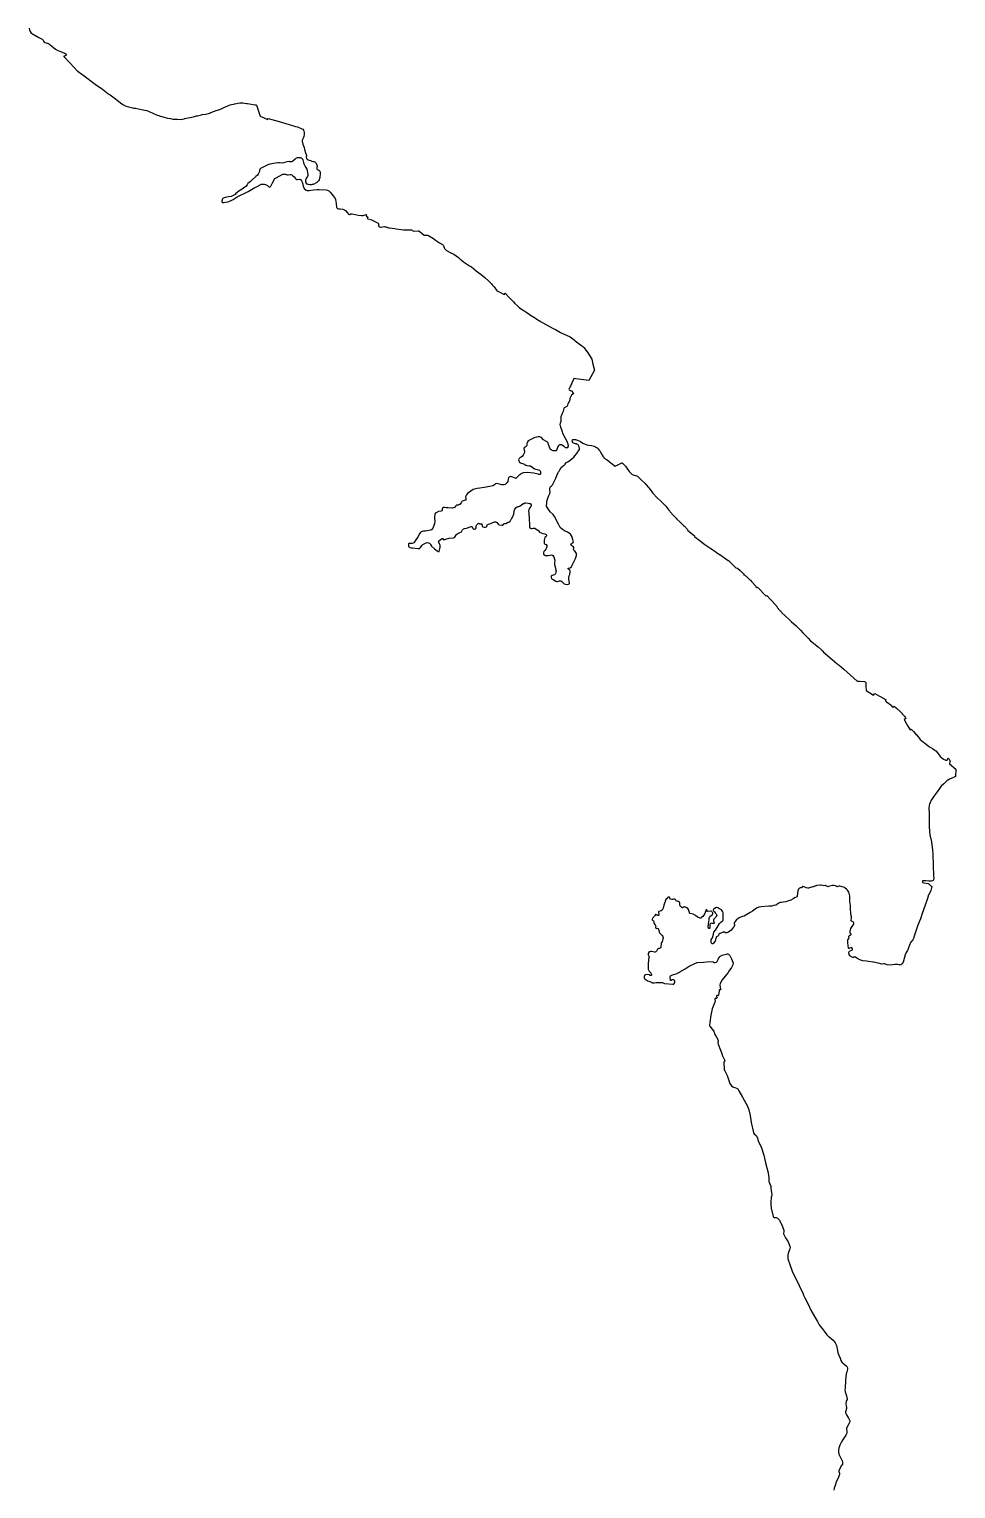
# Model space of a CAD drawing. Header units: inches. Extents: x 1341578 to 1502124, y 557203 to 748561.
# Drawn here: x 1463462 to 1467952, y 581395 to 588468 of the extents above; entities that cross this region are included whole.
import ezdxf

# ---------------------------------------------------------------- set-up
doc = ezdxf.new("R2010")
doc.units = ezdxf.units.IN
doc.header["$MEASUREMENT"] = 0
doc.layers.add('Zipcode', color=7, linetype='Continuous')

msp = doc.modelspace()

# ---------------------------------------------------------------- linework, layer by layer
at = {"layer": 'Zipcode'}
msp.add_lwpolyline([(1463461.8, 588472.7), (1463463.5, 588464.6), (1463464.3, 588460.8), (1463465.8, 588456.4), (1463471.5, 588449.3), (1463477.6, 588445.1), (1463509.2, 588428.1), (1463514.9, 588425), (1463525.2, 588419.4), (1463529.1, 588415.6), (1463529.5, 588415.2), (1463531.3, 588410.7), (1463534.2, 588405.7), (1463537.8, 588403.6), (1463548.4, 588400.8), (1463551.1, 588399.8), (1463556.1, 588398.1), (1463559.7, 588395.4), (1463559.7, 588395.4), (1463562, 588393.8), (1463589.1, 588370.8), (1463600.8, 588364.3), (1463617.9, 588358.2), (1463624.5, 588355.8), (1463634.1, 588352.7), (1463641.6, 588346.7), (1463642.4, 588343.8), (1463641.7, 588341.7), (1463639.9, 588340), (1463639.7, 588339.9), (1463632.9, 588337.9), (1463629.4, 588336.7), (1463630.4, 588336.2), (1463660, 588304.1), (1463695.3, 588264.5), (1463697.2, 588264.1), (1463699, 588263.7), (1463699.1, 588263.7), (1463716.4, 588250.8), (1463717.7, 588249.8), (1463721.7, 588246.9), (1463782.1, 588202.3), (1463816.4, 588177), (1463833.1, 588164.6), (1463837, 588161.4), (1463841.7, 588157.4), (1463842.1, 588157), (1463853.7, 588149.7), (1463859.9, 588145.8), (1463860.7, 588145.3), (1463873.7, 588135.4), (1463894, 588119.4), (1463904.6, 588111.7), (1463916.1, 588103.3), (1463921.5, 588099.3), (1463923.4, 588097.9), (1463931.4, 588094.7), (1463942.6, 588092.1), (1463956.4, 588088.2), (1463963.3, 588087.1), (1463969.6, 588086), (1463976.7, 588084.9), (1464005.9, 588078.7), (1464014.9, 588077), (1464020.6, 588076), (1464031.5, 588073.9), (1464046.2, 588068.3), (1464060.2, 588061.2), (1464081.5, 588051.6), (1464084.3, 588050.9), (1464090.5, 588049.4), (1464093.2, 588048.5), (1464120, 588039.9), (1464131.6, 588037.6), (1464146.4, 588034.6), (1464158.1, 588032.8), (1464159.7, 588032.7), (1464161.2, 588032.6), (1464173.8, 588031.8), (1464178.1, 588031.7), (1464197.8, 588031.1), (1464198.5, 588031.3), (1464205.3, 588032.8), (1464212.5, 588034.3), (1464216.4, 588035.1), (1464216.6, 588035.2), (1464258.4, 588044.2), (1464273, 588047.6), (1464278.2, 588048.8), (1464296.5, 588053.2), (1464300.1, 588054.1), (1464318.2, 588056.8), (1464323.5, 588058), (1464324, 588058.2), (1464342, 588063.6), (1464342.7, 588065.1), (1464367.4, 588073.8), (1464374.7, 588076.4), (1464388.5, 588081.2), (1464400.4, 588086.1), (1464401.5, 588086.6), (1464401.6, 588086.6), (1464436.2, 588100.9), (1464436.4, 588101), (1464442.9, 588103), (1464454.4, 588105.6), (1464454.7, 588105.7), (1464466.6, 588108), (1464472.7, 588109.1), (1464482.7, 588111), (1464487, 588111.1), (1464497.3, 588111.6), (1464505.8, 588109.5), (1464514.3, 588108.2), (1464519.4, 588107.5), (1464557.5, 588101.8), (1464561.6, 588101.2), (1464563.2, 588100.6), (1464580.6, 588045.9), (1464599.7, 588038.6), (1464616.7, 588030.3), (1464619.8, 588035.9), (1464673.7, 588021.2), (1464721.8, 588006), (1464752.3, 587996.5), (1464761.6, 587994.9), (1464783.6, 587984.9), (1464788.5, 587983.3), (1464791.6, 587979.1), (1464792.8, 587973.4), (1464793.9, 587967), (1464794.4, 587962), (1464794.2, 587958.4), (1464792.8, 587948.9), (1464791.9, 587942.5), (1464786.2, 587933), (1464785, 587928.4), (1464784.8, 587923.8), (1464786.2, 587918.8), (1464788, 587911.6), (1464791, 587903.4), (1464794.5, 587894.3), (1464795.7, 587885.4), (1464801, 587868.2), (1464804.8, 587860.9), (1464806.3, 587856.1), (1464805.8, 587852.6), (1464804.7, 587848.1), (1464805.4, 587841.6), (1464808.2, 587837.6), (1464813.2, 587835), (1464819.1, 587833.3), (1464824.9, 587831.6), (1464825.6, 587831.5), (1464832.2, 587828.9), (1464836.3, 587827.7), (1464841.2, 587826.3), (1464845.3, 587824.8), (1464849.4, 587822), (1464851.3, 587819.3), (1464853.2, 587816.3), (1464855.4, 587811.6), (1464856.6, 587806.3), (1464857, 587802.7), (1464856.2, 587798.3), (1464855.6, 587796.3), (1464855.6, 587794.9), (1464856.4, 587791.1), (1464857.8, 587788.9), (1464861.4, 587786.5), (1464863.1, 587785.6), (1464864, 587785.5), (1464866.2, 587784.8), (1464870.4, 587780.7), (1464872.1, 587776.7), (1464872.3, 587773.1), (1464872.1, 587768.5), (1464871.4, 587762.9), (1464870.6, 587756.5), (1464869.7, 587749.6), (1464868.9, 587744.6), (1464866.4, 587737.8), (1464863.2, 587732.8), (1464859.5, 587728.2), (1464855, 587724.5), (1464838.6, 587716.2), (1464832.8, 587714.9), (1464828.1, 587713.9), (1464820.2, 587714.2), (1464814.1, 587715.1), (1464809.1, 587717.2), (1464805.5, 587721.2), (1464803, 587726.2), (1464802.2, 587733), (1464803.1, 587738.5), (1464804.6, 587743.3), (1464807.5, 587748.5), (1464813.4, 587758.5), (1464813.5, 587764.3), (1464812.7, 587772.3), (1464810.9, 587781.4), (1464808.7, 587789.4), (1464804.5, 587798), (1464799.7, 587805), (1464793.7, 587814), (1464792.4, 587821.4), (1464788.8, 587834.4), (1464785.2, 587839.8), (1464780.1, 587843.9), (1464775.8, 587845.3), (1464765.1, 587845.4), (1464760.3, 587844.8), (1464756.1, 587843.1), (1464750.8, 587838.9), (1464739.2, 587828.6), (1464733.2, 587825.1), (1464727.6, 587825.1), (1464722.7, 587825.7), (1464716.2, 587826.2), (1464693.4, 587820.9), (1464683.6, 587819.7), (1464675.1, 587820), (1464666.1, 587820.1), (1464655.5, 587818.9), (1464627.5, 587813.9), (1464618.1, 587810.1), (1464605.6, 587804.5), (1464583.5, 587793.3), (1464579.7, 587789.3), (1464577.4, 587782), (1464575.9, 587775.4), (1464572.2, 587765.6), (1464567.7, 587760.5), (1464560.2, 587753.9), (1464541.5, 587736.3), (1464534.9, 587729.6), (1464527.7, 587725.3), (1464521.8, 587720.6), (1464517.5, 587713.4), (1464511.7, 587706.6), (1464506.1, 587702.3), (1464500.2, 587697.7), (1464493.6, 587692.8), (1464486.3, 587687.7), (1464477.8, 587683.3), (1464469, 587677.4), (1464463.9, 587672.3), (1464459.2, 587666.9), (1464449.6, 587662), (1464440, 587657.7), (1464427.6, 587655.5), (1464420.1, 587653.9), (1464411.2, 587652.6), (1464402.6, 587649.2), (1464399.1, 587645.4), (1464395.9, 587635), (1464395.2, 587632.2), (1464395.5, 587629.4), (1464398.8, 587627.7), (1464404.8, 587628.2), (1464413.2, 587629.3), (1464424.6, 587631.5), (1464436.9, 587636.6), (1464450.5, 587643.3), (1464469.9, 587655.1), (1464519.6, 587679.6), (1464522.6, 587681.1), (1464531.3, 587686.4), (1464555.7, 587700.2), (1464563.7, 587704.1), (1464583.7, 587715.7), (1464586.5, 587716.8), (1464590.8, 587716.9), (1464600.7, 587716.5), (1464604.9, 587716.3), (1464607.6, 587716), (1464616.7, 587710.5), (1464622.7, 587704.4), (1464625.9, 587703.3), (1464629.8, 587704.2), (1464632, 587707.8), (1464640.6, 587724.4), (1464651.9, 587744.5), (1464658.9, 587748.1), (1464690.3, 587765), (1464696.9, 587766.3), (1464703.7, 587765.8), (1464707.3, 587764.6), (1464713, 587762.2), (1464717.1, 587762.2), (1464725.8, 587763.8), (1464729.3, 587764.1), (1464734.5, 587761.6), (1464738.4, 587758.6), (1464745.6, 587752.8), (1464752.1, 587745), (1464753.8, 587740.9), (1464757.1, 587739), (1464761.6, 587739.2), (1464771.5, 587740.8), (1464775.8, 587740.1), (1464781.9, 587733.2), (1464786.2, 587724.1), (1464790.2, 587707.5), (1464794.7, 587696.5), (1464804.1, 587688), (1464808.4, 587686.5), (1464818, 587686.2), (1464818.2, 587686.2), (1464839.2, 587689.4), (1464857.1, 587691.3), (1464867.5, 587691.8), (1464900.4, 587690.3), (1464907.3, 587688.6), (1464913.8, 587684.6), (1464921.1, 587677.6), (1464934.9, 587661.3), (1464944.9, 587648.1), (1464946.1, 587643.2), (1464949.3, 587622.8), (1464949.4, 587622.5), (1464951, 587606.1), (1464952.1, 587601.7), (1464955.1, 587599.7), (1464961.3, 587598.2), (1464968.2, 587597.6), (1464982.3, 587596.3), (1464989.7, 587593.4), (1464994.7, 587589.2), (1465004.2, 587578.9), (1465009.5, 587571.8), (1465013.7, 587570.1), (1465016.4, 587570.7), (1465020.7, 587573.4), (1465027.2, 587573.9), (1465056.1, 587567.2), (1465072.7, 587565.6), (1465079.8, 587566), (1465094.3, 587569.5), (1465095.6, 587569.3), (1465096.7, 587566.7), (1465095.2, 587563), (1465103.2, 587557.4), (1465102.5, 587556.3), (1465100.3, 587552.9), (1465100.6, 587551.2), (1465103.2, 587549.6), (1465116.7, 587546.3), (1465142.9, 587532.6), (1465146.9, 587531.1), (1465149.8, 587530.1), (1465152.6, 587527.5), (1465154.5, 587524.6), (1465154.5, 587522.6), (1465154.3, 587516.7), (1465155.3, 587513.1), (1465157.3, 587511.6), (1465159.9, 587509.8), (1465164.1, 587508.1), (1465167.3, 587508), (1465174.2, 587510.2), (1465181.9, 587511.6), (1465187, 587511), (1465189.6, 587510.4), (1465194.1, 587509.5), (1465194.5, 587509.3), (1465199.3, 587507.3), (1465203.5, 587505.5), (1465207.4, 587504.8), (1465234, 587502.6), (1465240.5, 587500.8), (1465263.8, 587497.8), (1465276.5, 587496.6), (1465285.8, 587495.7), (1465313.7, 587495.2), (1465317.2, 587494.8), (1465318.7, 587493.8), (1465320.9, 587491.1), (1465322, 587489.6), (1465346.1, 587490.6), (1465348.6, 587490.2), (1465356, 587485.7), (1465376.4, 587470.2), (1465378.8, 587469.3), (1465381.5, 587469.6), (1465384.4, 587469.7), (1465390.8, 587469.9), (1465392.4, 587470), (1465394.4, 587469.3), (1465402.3, 587465.3), (1465421.3, 587453.6), (1465431, 587445.9), (1465450.2, 587433.3), (1465464.9, 587424.8), (1465469.4, 587419.7), (1465473.2, 587408.8), (1465475.2, 587404.8), (1465477.5, 587401.7), (1465483.9, 587396.4), (1465501.9, 587386.5), (1465519.7, 587377.6), (1465531.6, 587369.8), (1465542.1, 587362), (1465547.1, 587357), (1465550.4, 587354.3), (1465555.6, 587350.2), (1465567.2, 587341), (1465595.1, 587321.2), (1465605.1, 587315.9), (1465628, 587297.9), (1465634.5, 587292.7), (1465641, 587287.5), (1465651.9, 587278.7), (1465669.7, 587265), (1465688.6, 587247.5), (1465701.6, 587234.4), (1465706, 587230), (1465715.3, 587219.1), (1465727.1, 587202.7), (1465728.8, 587201.7), (1465733.2, 587199.2), (1465738.6, 587196.1), (1465763.8, 587182.3), (1465765.3, 587184.2), (1465768.8, 587188.7), (1465787.1, 587168.6), (1465800.1, 587154.7), (1465803.4, 587151.4), (1465808, 587146.8), (1465815.7, 587139.1), (1465829.8, 587125.6), (1465836.3, 587119.3), (1465847.8, 587111.4), (1465863, 587101.2), (1465866.6, 587098.7), (1465868.2, 587097.7), (1465884.9, 587086.4), (1465891.7, 587081.8), (1465914.9, 587067.6), (1465927, 587060.1), (1465932.3, 587056.9), (1465932.8, 587056.6), (1465942.7, 587050.8), (1465953.8, 587044.2), (1465986.6, 587026.2), (1466001.2, 587018.2), (1466012, 587012.2), (1466036.1, 586998.9), (1466057.3, 586989), (1466063.1, 586986.3), (1466065.2, 586985.3), (1466082.7, 586977.1), (1466102.5, 586962.2), (1466107.2, 586958.7), (1466127.1, 586943.7), (1466139.4, 586933.8), (1466144.2, 586929.9), (1466150.2, 586925.1), (1466156.8, 586917.1), (1466168.9, 586899.4), (1466188.6, 586869.2), (1466193.8, 586845.5), (1466195.2, 586839.5), (1466195.2, 586839.2), (1466200.6, 586816.3), (1466173.1, 586766.3), (1466111.6, 586773.5), (1466100.5, 586774.8), (1466084.5, 586738.6), (1466082.1, 586733.2), (1466077.7, 586723.3), (1466079.3, 586720), (1466081.8, 586718.4), (1466084.8, 586716.8), (1466086.9, 586716.4), (1466087.1, 586716.4), (1466090.6, 586716.3), (1466092.3, 586714.8), (1466093.4, 586713.4), (1466094.9, 586711), (1466097.1, 586706.6), (1466099, 586705), (1466099.5, 586704.3), (1466099.2, 586701.9), (1466097.6, 586700.4), (1466095.9, 586699.3), (1466089.5, 586694), (1466081.4, 586678.4), (1466081.4, 586672.1), (1466080.8, 586667), (1466079.2, 586664.5), (1466075, 586658.9), (1466072.2, 586652.4), (1466070.7, 586646.1), (1466068.9, 586642.1), (1466067.1, 586640.2), (1466064, 586638.3), (1466060.2, 586636.1), (1466053.6, 586633), (1466052.1, 586629.6), (1466051, 586623.4), (1466050.2, 586615.9), (1466048.6, 586611.9), (1466046.6, 586609.5), (1466043.8, 586606.5), (1466038.8, 586590.3), (1466038.2, 586580), (1466038.4, 586574.5), (1466038, 586567.7), (1466035, 586558.4), (1466033.7, 586552.6), (1466034.8, 586546.1), (1466036.9, 586540), (1466040.8, 586529), (1466044.7, 586516.5), (1466046.9, 586509.7), (1466057.7, 586489.1), (1466066.9, 586471.2), (1466071.3, 586458.2), (1466071.6, 586457.5), (1466072.5, 586454.3), (1466072.9, 586452.8), (1466073.2, 586448.7), (1466072.6, 586444.5), (1466071.8, 586441.6), (1466070, 586440.1), (1466067.2, 586439.2), (1466063.6, 586439.3), (1466061.2, 586440), (1466053.6, 586446), (1466041.4, 586453.7), (1466036.1, 586454.3), (1466033.9, 586453.6), (1466033.1, 586453.3), (1466028.7, 586450.8), (1466024.5, 586447), (1466022.1, 586442.6), (1466021.6, 586440.8), (1466020.5, 586436), (1466016.6, 586427.1), (1466013.3, 586425.3), (1466009.1, 586424.4), (1466006.9, 586424.5), (1466001.3, 586425), (1466001, 586425), (1465995.5, 586426.8), (1465994.2, 586427.7), (1465992.4, 586429.2), (1465989.5, 586431.4), (1465984.8, 586437), (1465980.9, 586446.8), (1465978.7, 586455.8), (1465976.1, 586463), (1465971.6, 586468.2), (1465965.1, 586471.1), (1465953.5, 586478.1), (1465944.1, 586489), (1465935.3, 586492), (1465928.9, 586492.5), (1465927.8, 586492.5), (1465920.1, 586491.9), (1465909.4, 586488.5), (1465879.5, 586473.5), (1465874.4, 586466), (1465873.9, 586458.8), (1465873.9, 586457.7), (1465873.5, 586451.2), (1465872.2, 586447.1), (1465870.6, 586445.4), (1465865.8, 586443.3), (1465860.5, 586439.4), (1465859.1, 586435.2), (1465860, 586428.5), (1465861.6, 586423), (1465861.8, 586417.1), (1465860.4, 586413), (1465855.6, 586404.6), (1465851.6, 586398.3), (1465846.7, 586393.5), (1465839.9, 586390.5), (1465835.7, 586387.6), (1465834.7, 586384.4), (1465833.8, 586381.4), (1465834.2, 586376.1), (1465837.5, 586370.6), (1465842.7, 586366.7), (1465852.2, 586364.2), (1465859.2, 586361.5), (1465868.4, 586356.1), (1465874, 586353.1), (1465884.4, 586352), (1465891.4, 586351.4), (1465891.7, 586351.4), (1465902, 586344.4), (1465903.9, 586343.1), (1465910.4, 586338.3), (1465917.6, 586335.8), (1465929.7, 586333.1), (1465930.2, 586332.9), (1465934.4, 586331.3), (1465937.1, 586329.2), (1465938.7, 586326.4), (1465939.2, 586324.9), (1465939.6, 586323.7), (1465939.8, 586320.7), (1465939.6, 586315.2), (1465939.5, 586314.8), (1465938.9, 586312.3), (1465936, 586310.6), (1465932.2, 586310.3), (1465927.8, 586311.1), (1465907.1, 586316.3), (1465877.4, 586319.4), (1465856.2, 586317.6), (1465845.1, 586313), (1465838.7, 586308.6), (1465838, 586308.2), (1465823.2, 586293.5), (1465820, 586291.4), (1465817.3, 586291.6), (1465805.8, 586297.6), (1465795.7, 586299.8), (1465790.4, 586299.4), (1465787.2, 586297.6), (1465784.7, 586293.3), (1465783.6, 586287.2), (1465781.3, 586276.4), (1465776.8, 586269.9), (1465772.4, 586265.3), (1465768.3, 586262.4), (1465760.6, 586260.9), (1465752.4, 586260.5), (1465727.6, 586266), (1465722, 586264.4), (1465717.4, 586260.5), (1465709, 586255.1), (1465694.7, 586251.3), (1465666, 586246.9), (1465646.4, 586244.7), (1465633.1, 586242.5), (1465613.7, 586237.5), (1465602, 586230.2), (1465586.6, 586217.9), (1465580.6, 586210.9), (1465577.2, 586205.5), (1465576.1, 586201.7), (1465577.6, 586193.9), (1465577.7, 586193.5), (1465578.1, 586187.9), (1465577.5, 586186.2), (1465574.7, 586185.3), (1465569.5, 586183.7), (1465562.3, 586181.5), (1465558.9, 586178.7), (1465554.7, 586172.3), (1465549, 586164.8), (1465548.7, 586164.3), (1465547.8, 586164), (1465542.6, 586161.6), (1465538.4, 586161.2), (1465535, 586161.6), (1465532.8, 586161.4), (1465530.8, 586159.5), (1465528.3, 586156.2), (1465527.5, 586152.8), (1465526.3, 586151.9), (1465525.9, 586151.5), (1465525.4, 586151.3), (1465525, 586151.2), (1465523, 586150.3), (1465511.3, 586147.2), (1465509.5, 586147.3), (1465492.2, 586148.3), (1465482.4, 586149.4), (1465474.8, 586150.7), (1465469.5, 586149.7), (1465464.9, 586147.7), (1465463.5, 586142.8), (1465462.4, 586135.3), (1465461.7, 586133.3), (1465458.5, 586132.3), (1465444.8, 586130.5), (1465434.4, 586124.9), (1465429.9, 586121.9), (1465427, 586115.9), (1465425.6, 586105.4), (1465425.3, 586098.7), (1465427.9, 586084.7), (1465426.2, 586071.7), (1465417.5, 586050.2), (1465412.9, 586042.9), (1465408, 586040.1), (1465398.3, 586038.2), (1465382.2, 586034.9), (1465372.4, 586034.8), (1465366.4, 586034), (1465360.8, 586031.9), (1465358.1, 586029.9), (1465351.8, 586020.3), (1465346, 586010.2), (1465332.4, 585989), (1465325.5, 585979.6), (1465318.5, 585976.3), (1465312.9, 585975.7), (1465306.2, 585975.9), (1465303.6, 585975.9), (1465301.9, 585975.3), (1465300.5, 585973.7), (1465300, 585963.1), (1465301.2, 585960), (1465304.3, 585957.9), (1465306.2, 585956.6), (1465312.5, 585954.8), (1465319.5, 585954.4), (1465347.5, 585951.7), (1465352.7, 585952.3), (1465358.1, 585956.6), (1465365.1, 585965.5), (1465369.9, 585970.4), (1465371.9, 585972.3), (1465382, 585977.3), (1465386.3, 585979.1), (1465390.7, 585980.1), (1465396.3, 585979.8), (1465400.4, 585978.2), (1465402.8, 585976.6), (1465404.8, 585973.8), (1465404.9, 585973.6), (1465406.4, 585970.3), (1465412, 585963.2), (1465426.2, 585950.3), (1465438.6, 585939.7), (1465444.2, 585937.3), (1465447.2, 585936.9), (1465448.9, 585937.7), (1465450.6, 585943.2), (1465454.2, 585957.9), (1465453.2, 585966.9), (1465453.1, 585968.2), (1465450.3, 585974.6), (1465449.6, 585975.9), (1465446.4, 585981), (1465446.1, 585984.9), (1465447.2, 585988.1), (1465460.1, 585998.3), (1465463.1, 586000.4), (1465465.9, 586000), (1465467.3, 585998.1), (1465468.1, 585996.1), (1465468.7, 585994.8), (1465469.9, 585994.3), (1465472.1, 585994.6), (1465476.8, 585995.9), (1465481, 585997.3), (1465496.3, 586002.4), (1465517.5, 586003.1), (1465522, 586004.2), (1465524, 586006.7), (1465528.8, 586014.7), (1465532.4, 586019.7), (1465534.2, 586021.1), (1465538.8, 586024.8), (1465549.4, 586029.9), (1465556.8, 586032.9), (1465559.6, 586038.3), (1465561.3, 586042.7), (1465564.1, 586046), (1465566.8, 586047.6), (1465571.5, 586048.5), (1465581.6, 586050.8), (1465603.6, 586058.3), (1465605.9, 586058.2), (1465607.4, 586057.5), (1465608.2, 586056.2), (1465610.1, 586052), (1465611.7, 586048), (1465612.8, 586046.1), (1465616.8, 586044.9), (1465620.4, 586044.9), (1465624.3, 586046.1), (1465627.5, 586051.4), (1465628, 586056.5), (1465629.7, 586064.5), (1465634.2, 586069.7), (1465637.1, 586073), (1465639.3, 586073.6), (1465641.8, 586072.5), (1465644.8, 586070.6), (1465646.4, 586070.3), (1465648.7, 586070.3), (1465654.6, 586070.5), (1465655.3, 586070.1), (1465656.4, 586064.5), (1465657.2, 586059), (1465659.8, 586056), (1465665.9, 586054.5), (1465671.4, 586054.5), (1465677.2, 586055.8), (1465679.1, 586058.5), (1465681.4, 586065.6), (1465683.9, 586067.5), (1465687.3, 586069.1), (1465694.4, 586071), (1465717, 586080), (1465722, 586080.2), (1465722.8, 586080.3), (1465725.5, 586079.3), (1465728.2, 586076.9), (1465734.9, 586069.9), (1465736.8, 586067.7), (1465739.3, 586066), (1465752, 586065.3), (1465757.1, 586064.9), (1465758.8, 586066.2), (1465762.3, 586071.1), (1465765.4, 586072.3), (1465771.7, 586073.2), (1465780.1, 586078.2), (1465782.7, 586079.6), (1465786.1, 586079.7), (1465789.8, 586080), (1465791.4, 586081.1), (1465796.9, 586093.5), (1465799.3, 586096.1), (1465809.8, 586115.8), (1465811.9, 586133.6), (1465815.2, 586141.5), (1465821.5, 586150.3), (1465827.3, 586154), (1465831.5, 586154.4), (1465835.4, 586154.8), (1465837.5, 586156.2), (1465846, 586162.2), (1465855.8, 586169.1), (1465859.4, 586170.4), (1465864.3, 586172.2), (1465869.1, 586173), (1465879.7, 586171.6), (1465887.1, 586170.4), (1465890, 586169.1), (1465891.8, 586167.7), (1465893.9, 586163.6), (1465894.4, 586161.5), (1465894.8, 586160.3), (1465894.3, 586159.1), (1465893.8, 586158), (1465892.8, 586155.6), (1465886.9, 586147.3), (1465883.2, 586138.7), (1465881.6, 586132.1), (1465881.6, 586132), (1465882.3, 586120.5), (1465883, 586113.5), (1465884, 586104.4), (1465885.4, 586093.3), (1465886.2, 586067.2), (1465886.2, 586067.1), (1465886.5, 586057), (1465886.6, 586056.1), (1465886.8, 586053.9), (1465889.3, 586051.2), (1465894.3, 586048.9), (1465896.2, 586048.8), (1465898.3, 586048.8), (1465903.6, 586049.8), (1465908.5, 586050.3), (1465912.2, 586049.6), (1465918.3, 586045.2), (1465926.6, 586040.3), (1465927.5, 586039.8), (1465935.3, 586030.3), (1465951.3, 586023.5), (1465960.9, 586022.4), (1465964.4, 586021.2), (1465967, 586019.1), (1465968.3, 586016.8), (1465968.6, 586012.8), (1465967.2, 586010.2), (1465965.1, 586007.9), (1465961, 586004.2), (1465959.1, 585998.7), (1465957.6, 585991.2), (1465957.3, 585983.5), (1465957.5, 585977.5), (1465959.3, 585974.8), (1465962.3, 585973), (1465966.9, 585970.8), (1465970.4, 585966.4), (1465970.9, 585963.7), (1465970.7, 585959.8), (1465969.4, 585954.3), (1465966.1, 585947.7), (1465960.9, 585941.4), (1465956.4, 585936.6), (1465954.3, 585931), (1465953.8, 585927.2), (1465954.6, 585924.8), (1465956, 585922.6), (1465964.6, 585918), (1465971, 585917.1), (1465976.8, 585917.3), (1465986.3, 585919.1), (1465994.6, 585920.1), (1465999.6, 585917.2), (1466003.8, 585911.3), (1466007.4, 585899.9), (1466009.1, 585895.3), (1466008.7, 585891.3), (1466007.6, 585884.6), (1466007.7, 585874.6), (1466010.5, 585863.4), (1466014.4, 585846.7), (1466014.9, 585842.1), (1466014.2, 585836.8), (1466012.5, 585830.8), (1466008.6, 585824.5), (1466001.5, 585821.9), (1465995.5, 585820.3), (1465991.9, 585816.9), (1465991.2, 585815.4), (1465991.7, 585812.4), (1465993.7, 585806.1), (1465996.2, 585803.3), (1466000.2, 585801.2), (1466014.1, 585793.8), (1466018.9, 585791.6), (1466021.7, 585791.9), (1466031.2, 585794.9), (1466038.2, 585794.3), (1466042.4, 585791.7), (1466047.2, 585786.2), (1466054, 585780.5), (1466061.2, 585778.1), (1466071.7, 585777.9), (1466075.9, 585778.7), (1466078.1, 585780.1), (1466079.9, 585782.1), (1466079.9, 585785.6), (1466077.5, 585802.9), (1466077.6, 585811.4), (1466079, 585818.9), (1466081.1, 585826.3), (1466083.3, 585837.4), (1466083.3, 585843.6), (1466082.4, 585847), (1466080.3, 585848.9), (1466078, 585849.5), (1466076.8, 585849.9), (1466074.6, 585851.2), (1466073.6, 585853.4), (1466073.8, 585855), (1466074.4, 585855.8), (1466078.1, 585856.9), (1466082.6, 585858.4), (1466085, 585859.2), (1466089.8, 585863.4), (1466093.2, 585871.4), (1466098, 585880.9), (1466109.4, 585903.2), (1466113.9, 585917.9), (1466113.7, 585926.8), (1466111.3, 585932.6), (1466107.3, 585936.5), (1466102.9, 585941), (1466100.1, 585946.4), (1466100.2, 585947.5), (1466100.5, 585951.1), (1466101.9, 585953.6), (1466101.3, 585957.2), (1466097.9, 585961.1), (1466094.9, 585963.2), (1466091.1, 585966.5), (1466089, 585968.3), (1466087.4, 585970), (1466088.1, 585973.3), (1466089, 585974.6), (1466093.5, 585977.6), (1466094.7, 585978.4), (1466098.4, 585980.8), (1466099.5, 585981.7), (1466099.8, 585983), (1466096.9, 585995.3), (1466093.7, 586004.1), (1466092.6, 586007.3), (1466092.6, 586007.4), (1466087.4, 586018.1), (1466085.9, 586019.7), (1466083, 586022.8), (1466070.7, 586030.3), (1466055.3, 586037.9), (1466046.5, 586043.9), (1466035.6, 586053.9), (1466026.2, 586069.3), (1466006.7, 586106.2), (1466000.5, 586116.8), (1465986.8, 586129.3), (1465973.3, 586147.9), (1465969.2, 586156.7), (1465967.9, 586161.2), (1465967.9, 586163.1), (1465970.3, 586168.8), (1465969.9, 586172.3), (1465970, 586177), (1465972.3, 586186.2), (1465975.8, 586196.1), (1465980.1, 586208.3), (1465984.7, 586217.6), (1465986.2, 586226), (1465985.4, 586234.8), (1465985.3, 586236.9), (1465984.9, 586243.9), (1465986.1, 586248.4), (1465989.7, 586252.3), (1465993.1, 586254), (1465995.2, 586256.9), (1465997, 586259.5), (1466009, 586282.9), (1466013.7, 586292.8), (1466019.4, 586304.9), (1466025, 586319.3), (1466027.4, 586322.3), (1466030.3, 586325.6), (1466033.4, 586332.5), (1466040.3, 586344.5), (1466050.2, 586352.9), (1466050.7, 586353.2), (1466057.5, 586356.7), (1466059.7, 586359.3), (1466059.8, 586362.2), (1466060, 586363), (1466060.9, 586366.1), (1466065.3, 586368.2), (1466071.4, 586371.2), (1466084, 586380), (1466101.4, 586393.8), (1466119.4, 586417.4), (1466121.2, 586419.8), (1466128.9, 586430.6), (1466129.2, 586431), (1466129.2, 586431.1), (1466129.1, 586435.6), (1466126.8, 586444.8), (1466121.6, 586453.6), (1466120.2, 586455.8), (1466116, 586457.9), (1466113.7, 586458.4), (1466109.1, 586459.3), (1466096.7, 586464.3), (1466094.2, 586467.1), (1466093.9, 586469.4), (1466093.6, 586472.3), (1466094.4, 586477.6), (1466096.1, 586479.4), (1466099.1, 586480.2), (1466108.9, 586479.4), (1466119.5, 586476.2), (1466133.5, 586469.3), (1466144.4, 586462.8), (1466155.3, 586457.2), (1466164.1, 586454.2), (1466171.8, 586452.1), (1466186.8, 586450.3), (1466199.1, 586446.8), (1466206, 586444.1), (1466211.3, 586441.3), (1466212.7, 586440.6), (1466215.8, 586437.2), (1466218.5, 586434.3), (1466222.1, 586429.9), (1466228.1, 586422.6), (1466233.7, 586412.6), (1466241, 586399.6), (1466244.1, 586395.3), (1466244.3, 586395.1), (1466246.7, 586391.7), (1466249.8, 586389.5), (1466253.7, 586386.8), (1466262.3, 586380.7), (1466272.9, 586373.4), (1466280.8, 586367.2), (1466301.1, 586351), (1466333.1, 586366.1), (1466334.8, 586366.4), (1466335.7, 586365.9), (1466337.5, 586364.6), (1466351, 586350.2), (1466355.3, 586345.1), (1466369.2, 586324.1), (1466384.1, 586310), (1466409.8, 586302.4), (1466410.1, 586302.1), (1466414.5, 586297.8), (1466426.5, 586286.2), (1466447.2, 586266.4), (1466451.8, 586260.7), (1466462.5, 586247.9), (1466466.3, 586243.5), (1466466.3, 586243.4), (1466479.7, 586225.8), (1466483.7, 586220.1), (1466486, 586217.6), (1466503.7, 586198.5), (1466523.9, 586178.9), (1466546.3, 586156), (1466562.2, 586137), (1466566.5, 586131.9), (1466568.3, 586129.7), (1466582.7, 586112.9), (1466592.1, 586103.4), (1466596.4, 586099.1), (1466600.9, 586094.5), (1466615, 586080.3), (1466632.9, 586062.8), (1466636.8, 586059), (1466652, 586044.2), (1466651.3, 586042.4), (1466653.7, 586039.5), (1466668.3, 586027.6), (1466685.8, 586012.2), (1466686.3, 586009.4), (1466695.9, 586001.8), (1466700.4, 585998.3), (1466704.8, 585994.9), (1466722.8, 585980.9), (1466736.2, 585971.5), (1466740.6, 585968.5), (1466745.4, 585965.1), (1466755.3, 585958.3), (1466764.3, 585952.1), (1466772.4, 585946.6), (1466781.9, 585940.1), (1466787.2, 585936.4), (1466787.8, 585936), (1466806.6, 585923), (1466807.2, 585923.6), (1466808.7, 585922), (1466849, 585892.9), (1466849.3, 585892.8), (1466851.5, 585892.7), (1466851.6, 585892.5), (1466886.3, 585858.3), (1466886.6, 585858), (1466895, 585856.6), (1466906.6, 585845.1), (1466911.3, 585840.3), (1466922.6, 585829.1), (1466924.6, 585822.8), (1466926.6, 585825.3), (1466946.3, 585808.2), (1466954.3, 585800.5), (1466956.7, 585797.7), (1466961.9, 585791.6), (1466962.3, 585791.1), (1466984.5, 585767.8), (1466983.7, 585766.2), (1466987.4, 585762.3), (1466991.1, 585764.4), (1466997.1, 585757.2), (1467026, 585727.6), (1467028.5, 585725.1), (1467032.7, 585721.2), (1467035.8, 585723.7), (1467054.2, 585704.8), (1467062.6, 585695.7), (1467088.4, 585667.8), (1467085.7, 585665.1), (1467099.9, 585650.4), (1467106.9, 585643.1), (1467109.9, 585640.1), (1467124, 585626.8), (1467147.5, 585604.7), (1467151.5, 585600.9), (1467154.4, 585598.2), (1467177.9, 585576), (1467198.9, 585555.7), (1467211.2, 585543.1), (1467215.7, 585538.6), (1467237.5, 585516.4), (1467248.7, 585504.8), (1467254.4, 585498.9), (1467258.9, 585494.2), (1467261.6, 585493.7), (1467262.2, 585493.3), (1467286.7, 585473), (1467300.7, 585460.7), (1467303.6, 585458.3), (1467311.2, 585452.1), (1467311.9, 585451.5), (1467310.1, 585450.1), (1467352.8, 585413.8), (1467376.1, 585394.1), (1467380.8, 585390.1), (1467386.2, 585385.5), (1467408.8, 585366.7), (1467474.7, 585309.4), (1467485.6, 585309.2), (1467510, 585307.1), (1467513.6, 585305.9), (1467515.8, 585302.7), (1467516.4, 585296.8), (1467516.7, 585283.4), (1467517.1, 585264.1), (1467531, 585254.9), (1467535.5, 585252), (1467553.3, 585240.2), (1467560.3, 585248.6), (1467583, 585236.2), (1467588.5, 585233.2), (1467614.6, 585219), (1467609.8, 585214.3), (1467616.6, 585208.7), (1467627.3, 585200.7), (1467632.1, 585197.2), (1467636.3, 585194), (1467647.3, 585181.7), (1467653.8, 585187.3), (1467664.2, 585177.9), (1467671.9, 585171.5), (1467674.5, 585169.4), (1467676.6, 585167.7), (1467683.1, 585162.4), (1467692.2, 585151.8), (1467692.8, 585151.2), (1467692.9, 585151.1), (1467700.3, 585142.6), (1467703, 585138.9), (1467706.1, 585134.6), (1467708.8, 585130.9), (1467709.6, 585129.8), (1467710.7, 585128.3), (1467709.5, 585127.5), (1467702.3, 585122.3), (1467713, 585101.7), (1467719.9, 585091.1), (1467731.7, 585073.2), (1467736, 585076), (1467746.6, 585064.3), (1467756.1, 585053.8), (1467760.5, 585049), (1467761.2, 585048.2), (1467769.2, 585039.2), (1467776.4, 585031.1), (1467776.6, 585030.8), (1467779.3, 585025.9), (1467796.1, 585013), (1467800.7, 585009.5), (1467818.8, 584995.6), (1467828, 584988.9), (1467839.8, 584982.1), (1467850.3, 584974.7), (1467855.1, 584971.4), (1467855.6, 584971), (1467865, 584959.7), (1467877, 584943.5), (1467892.8, 584931.3), (1467904.5, 584925.3), (1467907.1, 584925.1), (1467910.1, 584926), (1467913, 584932.7), (1467913.5, 584933.9), (1467914.6, 584935.4), (1467916.2, 584934.6), (1467919.3, 584930.7), (1467923.7, 584924.9), (1467923.9, 584923.7), (1467924.1, 584921.9), (1467923, 584917.3), (1467921.1, 584908.5), (1467952.2, 584882.7), (1467951.3, 584846.9), (1467941.2, 584842.5), (1467922, 584833.4), (1467914.9, 584829.4), (1467913.3, 584828.5), (1467910.6, 584827), (1467900.5, 584817.1), (1467894.2, 584810.9), (1467881.5, 584800.1), (1467862, 584772.2), (1467846.6, 584752.8), (1467840.7, 584743.8), (1467833.1, 584732.3), (1467827.3, 584718.9), (1467825.1, 584713.5), (1467822.9, 584707.6), (1467822.2, 584692.3), (1467822, 584687.6), (1467822.6, 584673.8), (1467822.8, 584654.2), (1467823.2, 584625.1), (1467822.6, 584605.2), (1467822.8, 584603), (1467824.7, 584581.6), (1467825.6, 584564.2), (1467833.8, 584530.7), (1467839.4, 584489.8), (1467840.3, 584469.9), (1467842.4, 584415.8), (1467844.8, 584367.4), (1467846.1, 584352.5), (1467844.8, 584345.4), (1467842.3, 584343.1), (1467839, 584341.3), (1467832.7, 584340.1), (1467820.8, 584339.9), (1467807.6, 584340.5), (1467804.1, 584340.7), (1467790.7, 584341.3), (1467790.2, 584332.4), (1467797.7, 584331), (1467818.5, 584327.4), (1467820.8, 584325.9), (1467823.2, 584324), (1467824.3, 584323), (1467833.1, 584315.8), (1467836.1, 584313.3), (1467835.8, 584311), (1467834.7, 584306.8), (1467830.4, 584294.1), (1467821, 584274), (1467820.3, 584272.6), (1467815.2, 584254.7), (1467803.8, 584222.5), (1467788.6, 584182.7), (1467781, 584156.3), (1467768.4, 584125.8), (1467761.9, 584107.1), (1467748.6, 584067.6), (1467748.6, 584064.8), (1467744.1, 584055.6), (1467732.3, 584041.6), (1467718.2, 584004), (1467711.8, 583994.5), (1467706.9, 583982.6), (1467697.1, 583947.4), (1467692.6, 583939.9), (1467690.2, 583936.8), (1467685.6, 583934.1), (1467682.7, 583932.8), (1467679, 583933.6), (1467671, 583935.8), (1467669.4, 583936.2), (1467658.5, 583936.2), (1467657.1, 583936), (1467633.8, 583933.1), (1467619, 583934.2), (1467615.2, 583935.2), (1467608.1, 583938.5), (1467607.9, 583938.6), (1467604.5, 583938.7), (1467603.7, 583938.7), (1467594.3, 583937.8), (1467575.2, 583942.8), (1467553.3, 583946.5), (1467550.8, 583946.9), (1467528.4, 583950.5), (1467518.7, 583952.1), (1467501, 583954), (1467487.8, 583958.4), (1467472.3, 583966.8), (1467466.2, 583971), (1467460.4, 583971.5), (1467456.7, 583970.4), (1467456.5, 583970.4), (1467454, 583970.3), (1467453.7, 583970.2), (1467443.6, 583974.8), (1467441, 583976.4), (1467440.1, 583977.7), (1467438.6, 583979.8), (1467438.6, 583979.9), (1467436, 583984.2), (1467434.1, 583996.1), (1467434.9, 583998.3), (1467437.3, 583999.6), (1467451.3, 584007.2), (1467451.4, 584008.6), (1467451.5, 584009.3), (1467451.2, 584010.5), (1467450.8, 584012), (1467448.2, 584016.7), (1467445.7, 584017.4), (1467445.5, 584017.4), (1467442.9, 584016.8), (1467437.7, 584014.9), (1467436.4, 584014.4), (1467435, 584013.9), (1467433.3, 584013.7), (1467432.1, 584014.3), (1467430.9, 584026.9), (1467429.6, 584041.2), (1467428.8, 584049.7), (1467429.3, 584055), (1467433.3, 584060.9), (1467434.7, 584065.8), (1467434.3, 584068.4), (1467433.2, 584070.1), (1467433.7, 584072.9), (1467435.5, 584074.9), (1467437.3, 584076.7), (1467438.7, 584077.6), (1467441.5, 584078.3), (1467444, 584079.8), (1467444.7, 584080.9), (1467444.4, 584082.8), (1467441, 584087.1), (1467439.9, 584090.6), (1467440.8, 584095.2), (1467444.1, 584109.6), (1467452.4, 584124.1), (1467452.5, 584124.2), (1467457.4, 584131.8), (1467457.8, 584137.5), (1467457.8, 584137.7), (1467455.6, 584140.6), (1467449.2, 584143.8), (1467447.2, 584144.8), (1467444.8, 584146.7), (1467444.1, 584148.5), (1467444.4, 584152.5), (1467446.8, 584159), (1467447, 584161), (1467446.4, 584166.6), (1467445.8, 584171.2), (1467443.5, 584186), (1467442.3, 584202.4), (1467441.1, 584220.9), (1467438.5, 584240.8), (1467439, 584255.6), (1467438.3, 584266), (1467436.6, 584276.3), (1467436, 584279.5), (1467434.1, 584286.2), (1467431.2, 584291.5), (1467427.5, 584296.1), (1467427.1, 584296.5), (1467422.7, 584300.4), (1467416.7, 584305.7), (1467414.5, 584307), (1467412.1, 584308.5), (1467397.4, 584313.3), (1467390.3, 584315.2), (1467385.3, 584314.9), (1467380.5, 584313), (1467377.2, 584312.6), (1467375, 584313.6), (1467369.9, 584316.3), (1467361.8, 584318.4), (1467354.5, 584318.1), (1467334.8, 584312.8), (1467332.3, 584312.4), (1467329.5, 584313.4), (1467326.8, 584315.3), (1467324.6, 584317.3), (1467322.6, 584318.7), (1467320.9, 584318.8), (1467312.2, 584317), (1467305.7, 584317.7), (1467300, 584319.4), (1467295, 584319.4), (1467280.7, 584318.4), (1467279.1, 584318.3), (1467275.7, 584317.6), (1467273, 584317), (1467262.4, 584312), (1467259.6, 584311.4), (1467253.3, 584310), (1467238.5, 584305.7), (1467236.4, 584305.2), (1467234.7, 584305.1), (1467226.8, 584307.5), (1467220.8, 584310.2), (1467217, 584312.4), (1467211.5, 584313.4), (1467209.3, 584313.1), (1467207.8, 584312.5), (1467207.6, 584310.8), (1467207, 584309.2), (1467205.8, 584308.1), (1467202.4, 584307.5), (1467200.2, 584307.6), (1467197.3, 584306.8), (1467195.3, 584305.7), (1467191.8, 584302.8), (1467189.3, 584300), (1467187.1, 584293.1), (1467183.5, 584268.3), (1467183.3, 584265.8), (1467182.2, 584264.1), (1467178.7, 584262.3), (1467170.8, 584258.8), (1467164.8, 584253.6), (1467152.7, 584247.7), (1467137.3, 584242.4), (1467129.1, 584239.6), (1467116.2, 584238), (1467107.5, 584235.7), (1467101.3, 584236.1), (1467101.2, 584236.1), (1467094.2, 584233.5), (1467089.6, 584230.3), (1467084.4, 584226.7), (1467080.9, 584223.8), (1467078.5, 584222.6), (1467069.8, 584221.4), (1467068.7, 584221.1), (1467060.9, 584219.1), (1467046.4, 584218.1), (1467009.6, 584215.1), (1467009.4, 584215.1), (1466997.8, 584214.2), (1466985.8, 584207.8), (1466967.6, 584193.3), (1466956.2, 584188), (1466939.6, 584178.2), (1466926.4, 584170.5), (1466919, 584167.9), (1466905.5, 584163), (1466898.8, 584160), (1466887.3, 584151.1), (1466878.8, 584138), (1466878.5, 584136.1), (1466878.5, 584135.5), (1466879.4, 584124.9), (1466878.4, 584120.5), (1466875.2, 584116.2), (1466869.6, 584109.7), (1466863.4, 584102.3), (1466850.2, 584091.9), (1466841.7, 584089.4), (1466836.7, 584088.7), (1466835.4, 584089.2), (1466831.1, 584091.6), (1466829.7, 584092.4), (1466826.8, 584093.6), (1466825.2, 584092.8), (1466821.3, 584091.1), (1466813.6, 584086.7), (1466811, 584086.2), (1466807.1, 584085.7), (1466804, 584083.1), (1466801.6, 584076), (1466798.3, 584073.5), (1466792.9, 584070), (1466791, 584065.9), (1466788.4, 584056.8), (1466785.5, 584049.3), (1466777, 584037.9), (1466774.1, 584036.3), (1466772, 584035.6), (1466770.4, 584035.6), (1466769.3, 584036.2), (1466768.3, 584038.4), (1466767, 584041.6), (1466766.9, 584052), (1466767.4, 584056.4), (1466773.1, 584064.2), (1466777.9, 584082.1), (1466780, 584092.1), (1466787.1, 584101.5), (1466795.1, 584115.7), (1466807.6, 584133.9), (1466814, 584141.2), (1466821.8, 584146.6), (1466824.6, 584151), (1466825.4, 584154.4), (1466825.3, 584160.5), (1466824.6, 584166.4), (1466824.6, 584174.4), (1466824.4, 584184.8), (1466822.9, 584191.4), (1466820.1, 584196.3), (1466816.1, 584201), (1466806.8, 584205.1), (1466799.3, 584209.8), (1466793.6, 584212.5), (1466790.6, 584212.5), (1466787.2, 584210.6), (1466777.2, 584202.1), (1466775.8, 584200.1), (1466775.9, 584198.6), (1466777.2, 584195.4), (1466783.2, 584190.6), (1466786.4, 584186.7), (1466791.5, 584180.4), (1466792.9, 584178.7), (1466793.6, 584175.1), (1466791.1, 584169.1), (1466788.1, 584163.9), (1466784.1, 584160.8), (1466780.5, 584157.6), (1466778.8, 584154.7), (1466777.2, 584149.7), (1466777.3, 584146.1), (1466779.1, 584142.3), (1466780.7, 584139), (1466780.7, 584136), (1466779.3, 584134.7), (1466777, 584134.4), (1466773.5, 584134.7), (1466768.6, 584135.3), (1466764.3, 584134.3), (1466761.8, 584132), (1466760.6, 584129.9), (1466760.5, 584129.7), (1466760.1, 584125.4), (1466760.1, 584125.1), (1466760.3, 584114.1), (1466760.2, 584111.8), (1466759.1, 584110.5), (1466757.2, 584110), (1466756.1, 584110.1), (1466755.2, 584110.1), (1466754.1, 584110.9), (1466753.1, 584112.6), (1466752, 584114.7), (1466751.6, 584118.4), (1466753.1, 584132.1), (1466757.6, 584152.2), (1466757.7, 584161.9), (1466758.7, 584164.4), (1466761, 584167.5), (1466772, 584175.5), (1466773.9, 584178.3), (1466774.5, 584183.2), (1466774, 584186.4), (1466771.9, 584190), (1466769.3, 584192.6), (1466765.8, 584193.9), (1466762.7, 584194.4), (1466749.6, 584191.8), (1466748.2, 584191.9), (1466747.9, 584192.9), (1466747.9, 584197.6), (1466746.4, 584199.9), (1466744.4, 584200.7), (1466742.3, 584200), (1466740.4, 584198.6), (1466739.2, 584192.1), (1466734.1, 584178.8), (1466726.3, 584167.5), (1466720.3, 584162.6), (1466716.9, 584160.6), (1466714, 584160.3), (1466710.8, 584161.4), (1466705.5, 584163.2), (1466700.5, 584165.7), (1466690.6, 584173.2), (1466679, 584180.3), (1466664.2, 584182.8), (1466661.9, 584185), (1466661.4, 584187.5), (1466660.3, 584193.2), (1466657.6, 584201.9), (1466652.9, 584206.4), (1466645.2, 584212.1), (1466644.6, 584212.4), (1466638, 584214.4), (1466633.8, 584214.6), (1466631.9, 584213.3), (1466630, 584211.3), (1466628.5, 584210.2), (1466626.5, 584210.6), (1466622.7, 584213), (1466618, 584217), (1466615.6, 584222.5), (1466615.1, 584227.4), (1466614.8, 584232.4), (1466612.9, 584237.7), (1466610.6, 584240.4), (1466605.2, 584241.6), (1466597.1, 584244.8), (1466595.5, 584246.8), (1466593.3, 584249.5), (1466588.5, 584251.7), (1466584.8, 584252.5), (1466580, 584251.4), (1466576.8, 584250.6), (1466570.3, 584251.6), (1466568.8, 584252.2), (1466566.1, 584257.4), (1466564, 584261.3), (1466561.9, 584262.9), (1466559.3, 584262.3), (1466556.3, 584260.7), (1466555.4, 584259.5), (1466554.5, 584256.5), (1466553.6, 584255.2), (1466547.7, 584250.3), (1466544.8, 584245.7), (1466537.8, 584222.7), (1466533.3, 584207.8), (1466529.5, 584199.6), (1466524.7, 584196.2), (1466512.9, 584192.7), (1466511.4, 584190.2), (1466511.4, 584188.7), (1466513.7, 584177.4), (1466513.1, 584174.6), (1466511.5, 584173.4), (1466509.8, 584173.1), (1466505.9, 584173.9), (1466502.8, 584175.4), (1466500.1, 584177.6), (1466498, 584178.2), (1466496.3, 584177.4), (1466494.2, 584173.3), (1466492.3, 584170), (1466491.2, 584168.1), (1466488.9, 584166.2), (1466483.4, 584162.2), (1466481.9, 584158.7), (1466481, 584154.7), (1466481.2, 584152.5), (1466484.7, 584149.4), (1466486.8, 584147.6), (1466488.8, 584144.5), (1466488.9, 584138.9), (1466489.4, 584135.5), (1466494.6, 584128.4), (1466497.4, 584124), (1466498.1, 584119.8), (1466497.4, 584116.6), (1466497.1, 584114.7), (1466498.2, 584112.2), (1466501.1, 584110.5), (1466507, 584111.2), (1466509.3, 584110.6), (1466513.7, 584101.1), (1466514.3, 584092), (1466516.1, 584088.9), (1466529.6, 584075.5), (1466533.2, 584070.8), (1466533.7, 584065.8), (1466533.6, 584065.2), (1466533.1, 584060.4), (1466530.6, 584049.7), (1466528.7, 584046.3), (1466525.7, 584041.9), (1466523.9, 584038.2), (1466523.9, 584035.4), (1466523.5, 584023.6), (1466522, 584017.3), (1466521, 584016.3), (1466519.2, 584014.3), (1466515.8, 584013), (1466515.1, 584012.8), (1466512.1, 584012.4), (1466509.5, 584011.6), (1466508, 584010.9), (1466507.4, 584010.4), (1466506.7, 584009.7), (1466501.5, 584000.9), (1466498.2, 583996.3), (1466495.2, 583995.4), (1466492.8, 583995.7), (1466479.9, 583998.9), (1466473.7, 583998.7), (1466468.8, 583997.3), (1466466.3, 583996.3), (1466462, 583989.5), (1466460.9, 583987.7), (1466461.2, 583983.8), (1466462.1, 583981.7), (1466465.1, 583976.4), (1466465.9, 583974.1), (1466465.8, 583971.6), (1466464.4, 583969.2), (1466462.7, 583958.5), (1466461.1, 583937.7), (1466461.5, 583913.2), (1466462.7, 583909.1), (1466466.7, 583903.1), (1466472.9, 583896.9), (1466477.6, 583886.5), (1466477.2, 583883.9), (1466475.9, 583882.7), (1466473.9, 583882.7), (1466471.5, 583883.1), (1466466.3, 583885), (1466457.3, 583886.9), (1466449, 583885.4), (1466445.9, 583883.4), (1466444.2, 583881.5), (1466443.4, 583880.4), (1466442.4, 583879.2), (1466441.5, 583877.1), (1466441.3, 583873.9), (1466442.1, 583870.8), (1466443.6, 583868.4), (1466447.3, 583864.2), (1466456.2, 583858.1), (1466457.9, 583856.9), (1466464.8, 583854.2), (1466477.3, 583849.5), (1466481.9, 583847.4), (1466489.9, 583846.9), (1466499.6, 583847.6), (1466501.9, 583847.7), (1466531.6, 583848), (1466539.9, 583844.2), (1466580.7, 583840.1), (1466585.3, 583840.8), (1466588, 583842.9), (1466590.3, 583848.8), (1466590.7, 583854.5), (1466589.6, 583858.7), (1466587.5, 583860.4), (1466584.7, 583861.6), (1466580.7, 583861.4), (1466578.5, 583860.8), (1466577.9, 583860.6), (1466572.8, 583857.7), (1466571.7, 583857.6), (1466570.1, 583858.8), (1466569.4, 583861.4), (1466568.7, 583872.1), (1466568.2, 583874.9), (1466568.3, 583877.7), (1466569.9, 583880.2), (1466573.2, 583882.8), (1466584.3, 583886.4), (1466597.6, 583890.9), (1466610.2, 583896.8), (1466614.7, 583900.3), (1466641.3, 583915), (1466659.3, 583927.4), (1466687.9, 583940.8), (1466698.3, 583944.5), (1466731, 583946.8), (1466759, 583950.5), (1466776.2, 583947.8), (1466781.1, 583945.5), (1466786.5, 583946), (1466792.6, 583946.6), (1466795.2, 583949.7), (1466800.6, 583959.6), (1466802.9, 583964), (1466806.9, 583971.4), (1466809.3, 583973.7), (1466820.7, 583980.1), (1466841.2, 583986.3), (1466845.2, 583987.3), (1466847.8, 583986.6), (1466850.2, 583986.1), (1466852.2, 583984.6), (1466857.4, 583979.3), (1466860.6, 583973), (1466865.6, 583963.1), (1466872.4, 583947.7), (1466873.1, 583942.7), (1466871.7, 583934.4), (1466864.8, 583920.9), (1466852.6, 583902.9), (1466849, 583897.4), (1466819.4, 583860.6), (1466810, 583844.3), (1466809.3, 583836.4), (1466809.3, 583835.2), (1466809.5, 583825.7), (1466809.9, 583823.1), (1466813.4, 583816.6), (1466813.9, 583815), (1466813.3, 583814), (1466812.3, 583813.3), (1466811, 583813.4), (1466808.1, 583813.4), (1466806.7, 583813.2), (1466805.7, 583811.8), (1466805.5, 583808.4), (1466801.5, 583786.2), (1466800.3, 583784.6), (1466799.6, 583784.5), (1466797.4, 583785.7), (1466795.6, 583786), (1466794.2, 583786.1), (1466792.9, 583784.9), (1466792.3, 583781.2), (1466793.1, 583779.9), (1466794.6, 583777.2), (1466795.6, 583775.2), (1466793.5, 583772.6), (1466792, 583771.5), (1466790.3, 583771.6), (1466788.3, 583771.9), (1466786.1, 583771.1), (1466784.9, 583769.4), (1466784.6, 583767.6), (1466786.2, 583757.1), (1466784.8, 583752.3), (1466771.6, 583720.3), (1466765.8, 583689.6), (1466759.9, 583653.8), (1466758.2, 583641.7), (1466759.3, 583639), (1466762.1, 583634.7), (1466770.4, 583624.4), (1466778.9, 583612.4), (1466783.7, 583597.1), (1466792.8, 583583.7), (1466799.2, 583571.7), (1466800.4, 583563.9), (1466799.6, 583559.1), (1466799.6, 583556.6), (1466800.8, 583549.3), (1466812.2, 583520.1), (1466819.5, 583499.3), (1466820.3, 583496.9), (1466826.7, 583483.8), (1466833.6, 583469.8), (1466833.3, 583468.3), (1466832.5, 583467.8), (1466832.3, 583467.6), (1466830.3, 583466.3), (1466829.5, 583465.6), (1466828.7, 583460.1), (1466828.2, 583455.3), (1466829.4, 583432.2), (1466829.7, 583425.1), (1466832.7, 583420.2), (1466844.6, 583398.1), (1466856.9, 583358.2), (1466864.6, 583348.4), (1466872.3, 583342.7), (1466874.3, 583341.1), (1466881, 583338.9), (1466889.8, 583337), (1466895.5, 583332.6), (1466900.3, 583322.6), (1466918.4, 583292.8), (1466942.1, 583248.6), (1466949.2, 583231.2), (1466955.1, 583203.6), (1466960, 583170.6), (1466961.6, 583163.6), (1466969.9, 583127.5), (1466971.9, 583120.5), (1466975.8, 583114.2), (1466984.5, 583107.5), (1466985.1, 583107), (1466990.8, 583095.8), (1466994.4, 583079), (1467009.1, 583051.4), (1467021.3, 583011.2), (1467030.6, 582973.8), (1467041.3, 582932.7), (1467046.9, 582905.8), (1467046.8, 582893.6), (1467046.8, 582887), (1467046.8, 582885), (1467047.5, 582877.5), (1467052.7, 582869.8), (1467055.7, 582860.7), (1467055.8, 582851.2), (1467057.7, 582840.3), (1467059.6, 582828.9), (1467060.8, 582822.2), (1467060.6, 582816.9), (1467060.6, 582815.6), (1467058.6, 582812.8), (1467056.8, 582807.4), (1467055.6, 582782), (1467055, 582769.7), (1467057.1, 582758.5), (1467057.9, 582754.2), (1467058.1, 582753.1), (1467059.1, 582747.6), (1467060.2, 582741.7), (1467066.8, 582714.3), (1467068.9, 582711.6), (1467069.5, 582711.2), (1467071.2, 582710.3), (1467074.8, 582710.1), (1467081.4, 582708.8), (1467088.1, 582705.6), (1467098.1, 582697.3), (1467111, 582668.5), (1467118.2, 582648.5), (1467119, 582640.6), (1467117.5, 582633.5), (1467117.7, 582630.1), (1467127.2, 582610.4), (1467140, 582591.6), (1467147.8, 582570.8), (1467148.9, 582562.1), (1467148.4, 582559.4), (1467146, 582552.2), (1467143.8, 582545.4), (1467140.1, 582534.9), (1467137.4, 582527), (1467138.9, 582509.7), (1467146.9, 582486.3), (1467158.9, 582449.9), (1467173.7, 582418.8), (1467185.8, 582397.6), (1467201.6, 582362.5), (1467211.2, 582344.5), (1467213.6, 582333.5), (1467220.8, 582320.1), (1467238.6, 582286.9), (1467250.1, 582259.7), (1467268, 582229), (1467282.6, 582205.1), (1467289.9, 582189.7), (1467294.6, 582182.9), (1467304.2, 582171.4), (1467314.9, 582158.1), (1467327.4, 582141.4), (1467336.7, 582131.8), (1467337.9, 582130.5), (1467358.4, 582114.7), (1467367.5, 582102.3), (1467367.8, 582101.9), (1467368.5, 582100.6), (1467369.1, 582099.4), (1467374.8, 582088.7), (1467379.3, 582064.3), (1467379.7, 582054.4), (1467383.9, 582046.2), (1467391.8, 582028.1), (1467395.8, 582016.7), (1467400.3, 582008.6), (1467410.5, 581999.6), (1467421.6, 581990.2), (1467426.4, 581986.6), (1467428, 581979.8), (1467427.8, 581974.9), (1467423.6, 581961.1), (1467421.4, 581951.6), (1467417.1, 581921.8), (1467415.7, 581881.6), (1467415.2, 581874.6), (1467416.7, 581864.4), (1467423.1, 581845), (1467426.5, 581828.4), (1467426, 581825.8), (1467425.6, 581824.9), (1467424, 581824), (1467422.9, 581823.7), (1467421.8, 581821.3), (1467420.9, 581819.9), (1467418.7, 581806.5), (1467420.3, 581797.1), (1467422.3, 581788), (1467421.7, 581784.5), (1467419.3, 581772.7), (1467418.4, 581768.6), (1467418.4, 581762.8), (1467422.2, 581754), (1467432.1, 581737.5), (1467437.6, 581728), (1467438.9, 581723.9), (1467438.7, 581719.6), (1467436.9, 581715.6), (1467433.8, 581709.5), (1467424.1, 581691.1), (1467422.5, 581687), (1467422.9, 581681.5), (1467424.4, 581675.2), (1467424.4, 581667.3), (1467423.4, 581664.5), (1467420.3, 581657.5), (1467415.6, 581650.5), (1467405.9, 581636), (1467398.4, 581622.7), (1467389.5, 581606.8), (1467385.2, 581592.1), (1467384.2, 581583.2), (1467384.5, 581573.2), (1467385.5, 581562.5), (1467388.3, 581556.4), (1467394.9, 581543.1), (1467401.9, 581529.8), (1467403.4, 581523.3), (1467403.7, 581517.2), (1467403.3, 581514.5), (1467398.8, 581507.3), (1467385.7, 581483.8), (1467385.1, 581480.7), (1467385.4, 581479.2), (1467387.9, 581470.2), (1467388.6, 581464.5), (1467387.7, 581460.1), (1467382.3, 581445.6), (1467374.5, 581432.2), (1467365.3, 581406.6), (1467363.4, 581397.7), (1467361.5, 581389)], dxfattribs=at)

doc.saveas('drawing.dxf')
